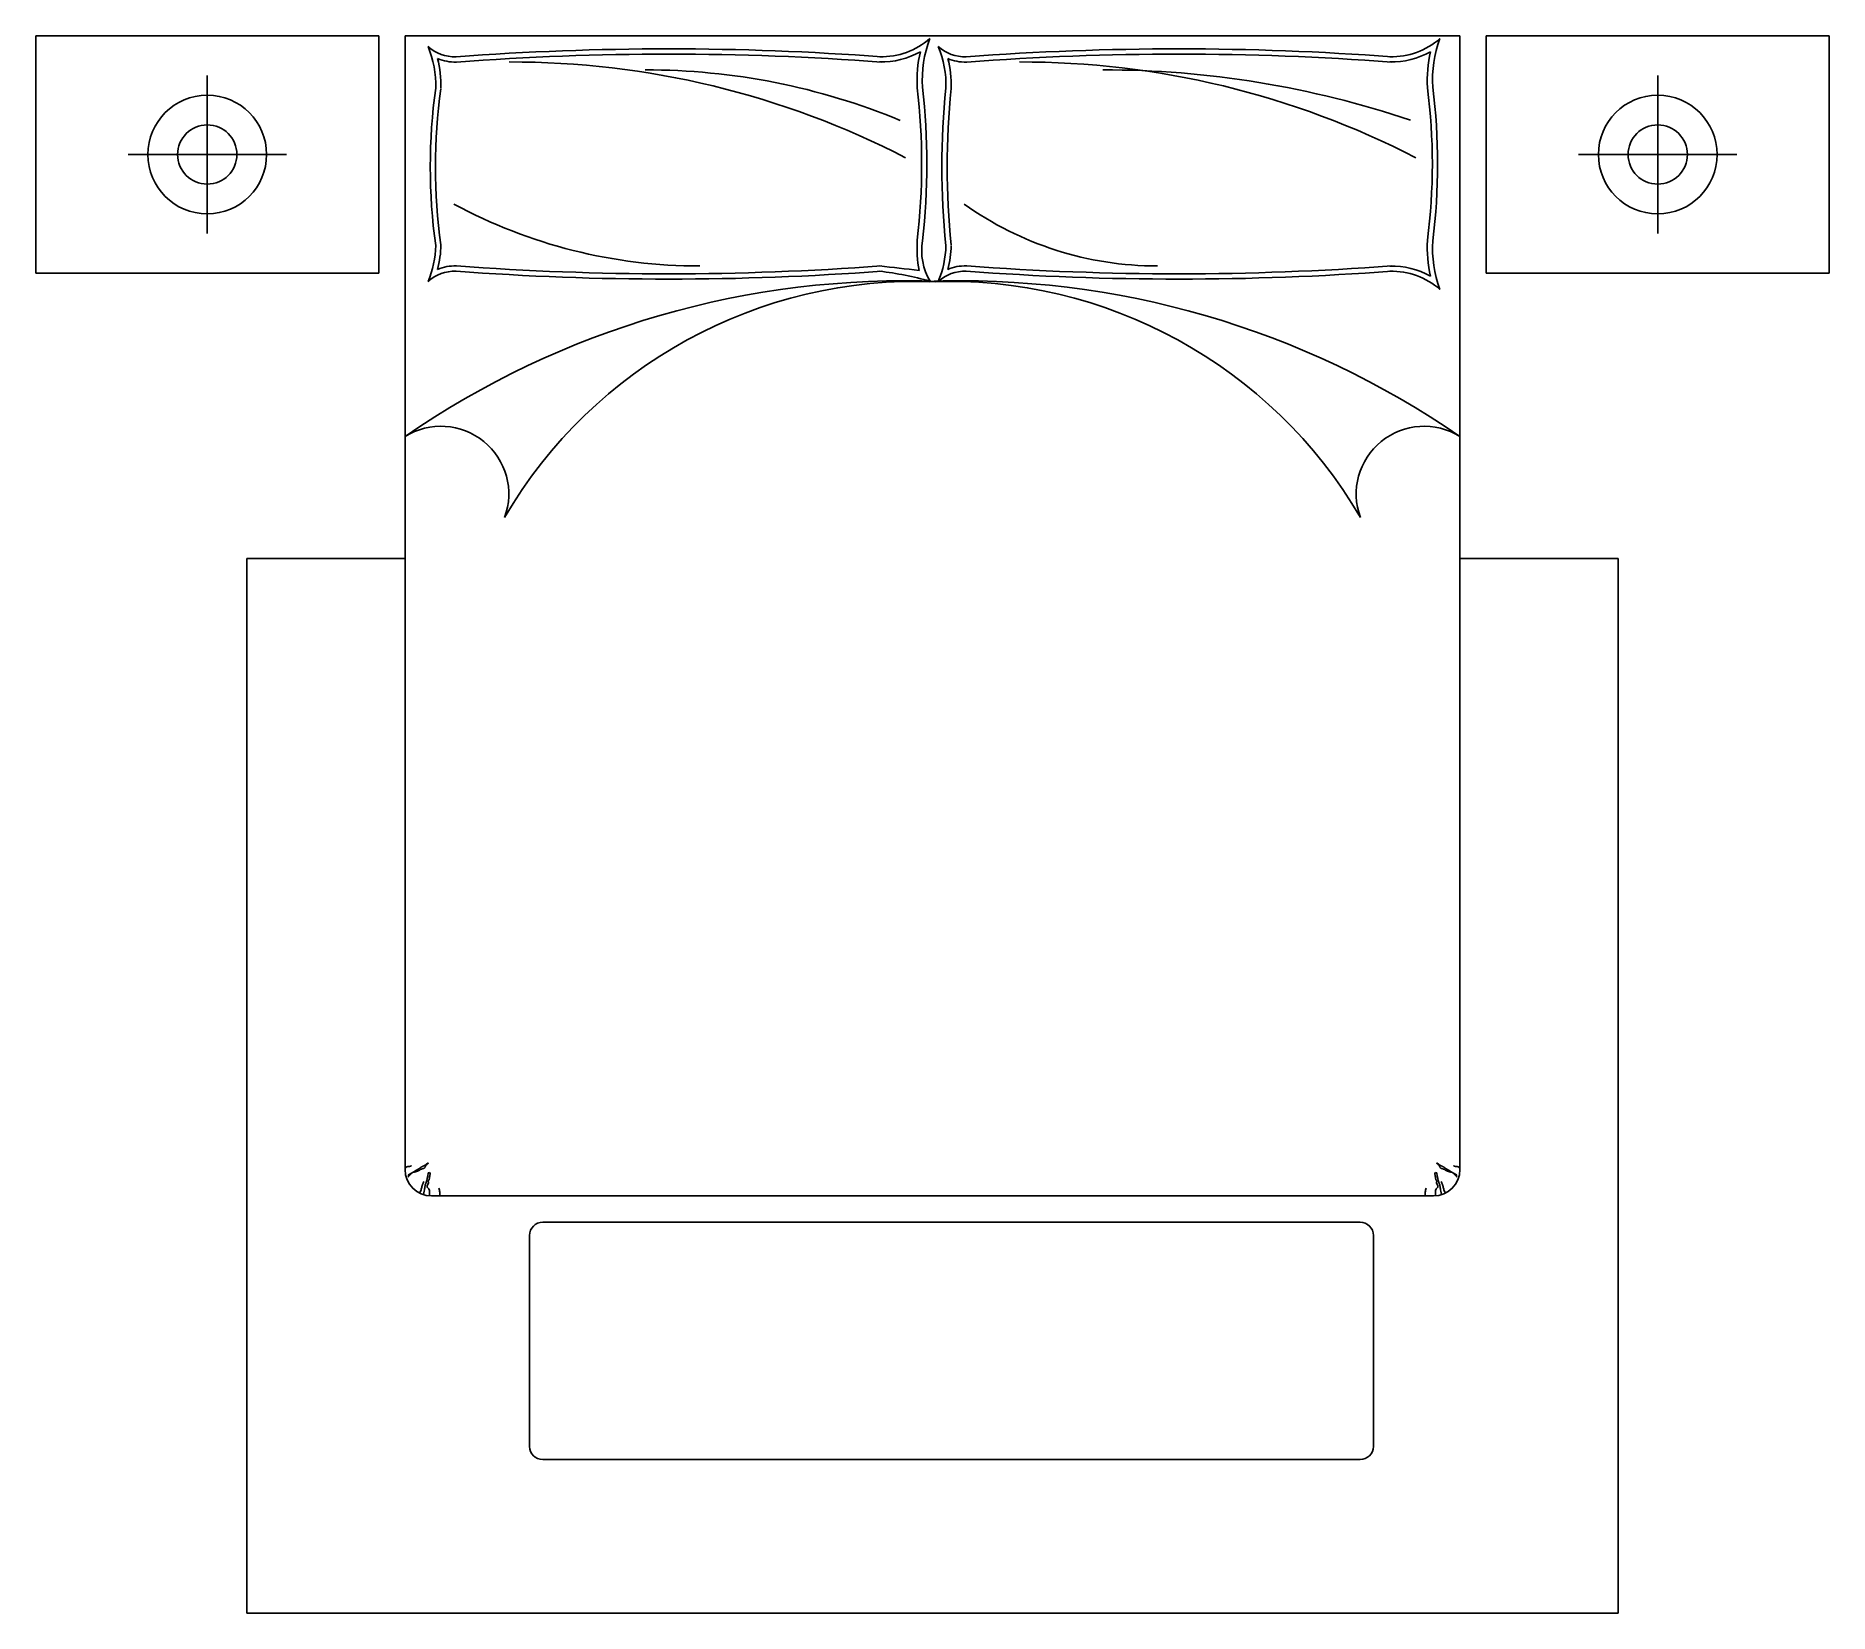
# Model space of a CAD drawing. Header units: millimetres. Extents: x -1700 to 1700, y -1410 to 1582.
import ezdxf

# ---------------------------------------------------------------- set-up
doc = ezdxf.new("R2010")
doc.units = ezdxf.units.MM

msp = doc.modelspace()

# ---------------------------------------------------------------- linework, layer by layer
at = {"ltscale": 3}
for p, q in [((-1700, 1131.5), (-1700, 1581.5)), ((-1050, 1581.5), (-1700, 1581.5)), ((-1050, 1131.5), (-1050, 1581.5)), ((-1000, 1581.5), (1000, 1581.5)), ((-1000, -568.5), (-1000, 1581.5)), ((1000, -568.5), (1000, 1581.5)), ((1050, 1131.5), (1050, 1581.5)), ((1050, 1581.5), (1700, 1581.5)), ((1700, 1131.5), (1700, 1581.5)), ((-1700, 1131.5), (-1050, 1131.5)), ((1700, 1131.5), (1050, 1131.5)), ((-950, -618.5), (950, -618.5)), ((-739.1, -668.5), (810.9, -668.5)), ((-764.1, -1093.5), (-764.1, -693.5)), ((835.9, -693.5), (835.9, -1093.5)), ((810.9, -1118.5), (-739.1, -1118.5))]:
    msp.add_line(p, q, dxfattribs=at)
at = {"color": 8, "ltscale": 3}
for p, q in [((-1375, 1206.5), (-1375, 1506.5)), ((1375, 1206.5), (1375, 1506.5)), ((-1525, 1356.5), (-1225, 1356.5)), ((1525, 1356.5), (1225, 1356.5))]:
    msp.add_line(p, q, dxfattribs=at)
msp.add_lwpolyline([(-1000, 590.2), (-1300, 590.2), (-1300, -1409.8), (1300, -1409.8), (1300, 590.2), (1000, 590.2)], dxfattribs=at)
at = {"ltscale": 3}
for points in [[(-1000, -565.4), (-998.8, -564.5), (-997.8, -563.9), (-996.9, -563.4), (-996.2, -563.1), (-995.6, -562.9), (-995, -562.8), (-994.5, -562.8), (-994, -562.8), (-993.6, -562.8), (-993.1, -562.8), (-992.7, -562.8), (-992.3, -562.7), (-991.8, -562.7), (-991.4, -562.6), (-990.9, -562.5), (-990.5, -562.4), (-990, -562.2), (-989.6, -562.1), (-989.1, -561.9), (-988.7, -561.7), (-988.4, -561.5), (-988.2, -561.4), (-988, -561.3), (-987.9, -561.3)], [(-994.5, -579.5), (-993.3, -578.6), (-992.2, -577.8), (-991.2, -577.1), (-990.4, -576.6), (-989.6, -576.2), (-989, -575.8), (-988.4, -575.5), (-987.8, -575.2), (-987.3, -575), (-986.8, -574.7), (-986.4, -574.5), (-985.9, -574.2), (-985.5, -573.9), (-985.1, -573.7), (-984.6, -573.4), (-984.2, -573.1), (-983.8, -572.9), (-983.3, -572.6), (-982.9, -572.3), (-982.4, -572), (-981.9, -571.7), (-981.3, -571.3), (-980.7, -571), (-980.1, -570.6), (-979.5, -570.2), (-978.8, -569.8), (-978.1, -569.4), (-977.3, -569), (-976.6, -568.5), (-975.9, -568.1), (-975.2, -567.7), (-974.5, -567.3), (-973.8, -566.9), (-973.2, -566.5), (-972.6, -566.1), (-972, -565.7), (-971.4, -565.3), (-970.9, -565), (-970.4, -564.6), (-969.8, -564.3), (-969.3, -564), (-968.8, -563.6), (-968.3, -563.3), (-967.7, -563), (-967.2, -562.7), (-966.6, -562.4), (-966.1, -562.1), (-965.5, -561.8), (-964.9, -561.5), (-964.3, -561.2), (-963.8, -560.9), (-963.2, -560.6), (-962.6, -560.3), (-962, -560), (-961.4, -559.7), (-960.9, -559.3), (-960.4, -559), (-959.9, -558.6), (-959.5, -558.2), (-959.1, -557.9), (-958.7, -557.5), (-958.3, -557.2), (-957.9, -557), (-957.5, -556.8), (-957.2, -556.7), (-956.9, -556.6), (-956.6, -556.5), (-956.4, -556.6), (-956.2, -556.6), (-956.1, -556.7), (-956.1, -556.9), (-956.3, -557.1), (-956.5, -557.3), (-956.9, -557.6), (-957.3, -557.9), (-957.8, -558.2), (-958.4, -558.7), (-958.9, -559.1), (-959.5, -559.6), (-960, -560.2), (-960.4, -560.9), (-960.8, -561.6), (-961.2, -562.3), (-961.6, -563.1), (-962, -563.8), (-962.4, -564.4), (-962.9, -565), (-963.4, -565.6), (-964, -566), (-964.7, -566.3), (-965.4, -566.6), (-966.2, -566.8), (-967, -567), (-967.8, -567.2), (-968.6, -567.5), (-969.5, -567.8), (-970.3, -568.2), (-971.1, -568.6), (-971.9, -569.1), (-972.8, -569.6), (-973.6, -570.1), (-974.5, -570.6), (-975.3, -571.1), (-976.2, -571.5), (-977.2, -571.9), (-978.1, -572.2), (-979.1, -572.4), (-980, -572.7), (-981, -572.8), (-981.8, -573), (-982.7, -573.2), (-983.4, -573.4), (-984.1, -573.6), (-984.7, -573.8), (-985.3, -574), (-985.8, -574.2), (-986.2, -574.5), (-986.6, -574.8), (-987, -575), (-987.3, -575.3), (-987.7, -575.7), (-988, -576), (-988.3, -576.3), (-988.6, -576.7), (-989, -577), (-989.3, -577.4), (-989.7, -577.8), (-990.1, -578.2), (-990.5, -578.6), (-991, -579), (-991.4, -579.4), (-992, -579.9), (-992.5, -580.5), (-993.1, -581.1), (-993.8, -581.8), (-994.5, -582.6)], [(-955.9, -575), (-957, -580.9), (-957.9, -585.5), (-958.7, -589), (-959.4, -591.5), (-960, -593.3), (-960.4, -594.5), (-960.8, -595.3), (-961.1, -595.9), (-961.4, -596.5), (-961.6, -597.1), (-961.8, -597.6), (-961.9, -598.2), (-962, -598.8), (-962.1, -599.4), (-962.2, -600), (-962.3, -600.7), (-962.4, -601.5), (-962.5, -602.4), (-962.7, -603.6), (-962.9, -605.1), (-963.3, -607), (-963.7, -609.4), (-964.2, -612.5), (-964.9, -616.2)], [(-955.9, -575), (-953.7, -574.4), (-952.7, -576), (-952.7, -576), (-953.9, -584.4), (-954.5, -588.3), (-955.9, -589.5), (-955.3, -593.6), (-958.2, -599.3), (-958.2, -602.1), (-954.7, -605.4), (-953.9, -608.3), (-953.7, -609.9), (-953.7, -618.3), (-953.7, -616.8)], [(955.9, -575), (953.7, -574.4), (952.7, -576), (952.7, -576), (953.9, -584.4), (954.5, -588.3), (955.9, -589.5), (955.3, -593.6), (958.2, -599.3), (958.2, -602.1), (954.7, -605.4), (953.9, -608.3), (953.7, -609.9), (953.7, -618.3), (953.7, -616.8)], [(955.9, -575), (957, -580.9), (957.9, -585.5), (958.7, -589), (959.4, -591.5), (960, -593.3), (960.4, -594.5), (960.8, -595.3), (961.1, -595.9), (961.4, -596.5), (961.6, -597.1), (961.8, -597.6), (961.9, -598.2), (962, -598.8), (962.1, -599.4), (962.2, -600), (962.3, -600.7), (962.4, -601.5), (962.5, -602.4), (962.7, -603.6), (962.9, -605.1), (963.3, -607), (963.7, -609.4), (964.2, -612.5), (964.9, -616.2)], [(994.5, -579.5), (993.3, -578.6), (992.2, -577.8), (991.2, -577.1), (990.4, -576.6), (989.6, -576.2), (989, -575.8), (988.4, -575.5), (987.8, -575.2), (987.3, -575), (986.8, -574.7), (986.4, -574.5), (985.9, -574.2), (985.5, -573.9), (985.1, -573.7), (984.6, -573.4), (984.2, -573.1), (983.8, -572.9), (983.3, -572.6), (982.9, -572.3), (982.4, -572), (981.9, -571.7), (981.3, -571.3), (980.7, -571), (980.1, -570.6), (979.5, -570.2), (978.8, -569.8), (978.1, -569.4), (977.3, -569), (976.6, -568.5), (975.9, -568.1), (975.2, -567.7), (974.5, -567.3), (973.8, -566.9), (973.2, -566.5), (972.6, -566.1), (972, -565.7), (971.4, -565.3), (970.9, -565), (970.4, -564.6), (969.8, -564.3), (969.3, -564), (968.8, -563.6), (968.3, -563.3), (967.7, -563), (967.2, -562.7), (966.6, -562.4), (966.1, -562.1), (965.5, -561.8), (964.9, -561.5), (964.3, -561.2), (963.8, -560.9), (963.2, -560.6), (962.6, -560.3), (962, -560), (961.4, -559.7), (960.9, -559.3), (960.4, -559), (959.9, -558.6), (959.5, -558.2), (959.1, -557.9), (958.7, -557.5), (958.3, -557.2), (957.9, -557), (957.5, -556.8), (957.2, -556.7), (956.9, -556.6), (956.6, -556.5), (956.4, -556.6), (956.2, -556.6), (956.1, -556.7), (956.1, -556.9), (956.3, -557.1), (956.5, -557.3), (956.9, -557.6), (957.3, -557.9), (957.8, -558.2), (958.4, -558.7), (958.9, -559.1), (959.5, -559.6), (960, -560.2), (960.4, -560.9), (960.8, -561.6), (961.2, -562.3), (961.6, -563.1), (962, -563.8), (962.4, -564.4), (962.9, -565), (963.4, -565.6), (964, -566), (964.7, -566.3), (965.4, -566.6), (966.2, -566.8), (967, -567), (967.8, -567.2), (968.6, -567.5), (969.5, -567.8), (970.3, -568.2), (971.1, -568.6), (971.9, -569.1), (972.8, -569.6), (973.6, -570.1), (974.5, -570.6), (975.3, -571.1), (976.2, -571.5), (977.2, -571.9), (978.1, -572.2), (979.1, -572.4), (980, -572.7), (981, -572.8), (981.8, -573), (982.7, -573.2), (983.4, -573.4), (984.1, -573.6), (984.7, -573.8), (985.3, -574), (985.8, -574.2), (986.2, -574.5), (986.6, -574.8), (987, -575), (987.3, -575.3), (987.7, -575.7), (988, -576), (988.3, -576.3), (988.6, -576.7), (989, -577), (989.3, -577.4), (989.7, -577.8), (990.1, -578.2), (990.5, -578.6), (991, -579), (991.4, -579.4), (992, -579.9), (992.5, -580.5), (993.1, -581.1), (993.8, -581.8), (994.5, -582.6)], [(1000, -565.4), (998.8, -564.5), (997.8, -563.9), (996.9, -563.4), (996.2, -563.1), (995.6, -562.9), (995, -562.8), (994.5, -562.8), (994, -562.8), (993.6, -562.8), (993.1, -562.8), (992.7, -562.8), (992.3, -562.7), (991.8, -562.7), (991.4, -562.6), (990.9, -562.5), (990.5, -562.4), (990, -562.2), (989.6, -562.1), (989.1, -561.9), (988.7, -561.7), (988.4, -561.5), (988.2, -561.4), (988, -561.3), (987.9, -561.3)], [(-972.2, -613.3), (-971.2, -611), (-970.3, -608.9), (-969.7, -607.1), (-969.2, -605.5), (-968.8, -604.1), (-968.4, -602.9), (-968.2, -601.7), (-967.9, -600.7), (-967.7, -599.7), (-967.4, -598.7), (-967.1, -597.7), (-966.7, -596.6), (-966.3, -595.5), (-965.9, -594.2), (-965.3, -592.7), (-964.6, -591)], [(-935.7, -603.8), (-935.2, -605.6), (-934.8, -607.4), (-934.6, -609.3), (-934.4, -611.1), (-934.3, -612.9), (-934.2, -614.8), (-934.2, -616.6), (-934.2, -618.5)], [(935.7, -603.8), (935.2, -605.6), (934.8, -607.4), (934.6, -609.3), (934.4, -611.1), (934.3, -612.9), (934.2, -614.8), (934.2, -616.6), (934.2, -618.5)], [(972.2, -613.3), (971.2, -611), (970.3, -608.9), (969.7, -607.1), (969.2, -605.5), (968.8, -604.1), (968.4, -602.9), (968.2, -601.7), (967.9, -600.7), (967.7, -599.7), (967.4, -598.7), (967.1, -597.7), (966.7, -596.6), (966.3, -595.5), (965.9, -594.2), (965.3, -592.7), (964.6, -591)]]:
    msp.add_lwpolyline(points, dxfattribs=at)
for centre in [(-1375, 1356.5), (1375, 1356.5)]:
    msp.add_circle(centre, 112.5, dxfattribs=at)
at = {"color": 8, "ltscale": 3}
for centre in [(-1375, 1356.5), (1375, 1356.5)]:
    msp.add_circle(centre, 56.2, dxfattribs=at)
for centre, radius, start, end in [((-96.4, 1679.4), 137.5, 268.4473, 311.5839), ((205.8, 1497.7), 225.2, 159.515, 183.4755), ((870.9, 1679.4), 137.5, 268.4473, 311.5839), ((1173.1, 1497.7), 225.2, 159.515, 183.4755), ((-905.7, 1617.6), 75.8, 227.8595, 271.8012), ((-1133.4, 1487.9), 191.6, 358.3923, 22.6023), ((-905.7, 1617.6), 85.7, 247.5713, 271.8012), ((-1133.4, 1487.9), 201.5, 358.3923, 14.5516), ((-500.2, -3847.3), 5404.2, 85.7149, 94.2779), ((-500.2, -3847.5), 5394.4, 85.7162, 94.2766), ((-797.2, -91.4), 1623.4, 62.6338, 90.1913), ((-96.4, 1679.4), 147.4, 268.4473, 299.8513), ((205.8, 1497.7), 235.1, 166.7699, 183.4755), ((-166, 1487.9), 191.6, 358.3923, 22.6023), ((61.6, 1617.6), 75.8, 227.8595, 271.8012), ((-166, 1487.9), 201.5, 358.3923, 14.5516), ((61.6, 1617.6), 85.7, 247.5713, 271.8012), ((467.1, -3847.3), 5404.2, 85.7149, 94.2779), ((467.1, -3847.5), 5394.4, 85.7162, 94.2766), ((170.1, -91.4), 1623.4, 62.6338, 90.1913), ((870.9, 1679.4), 147.4, 268.4473, 299.8513), ((1173.1, 1497.7), 235.1, 166.7699, 183.4755), ((-542.8, 257.6), 1259.4, 67.5169, 90.0889), ((325.9, -290.1), 1807.2, 71.2675, 90.1017), ((140.7, 1333.2), 1092.9, 172.1489, 187.8511), ((140.7, 1333.2), 1082.9, 172.1489, 187.861), ((-1281.8, 1338.6), 1261.2, 353.426, 6.574), ((-1281.8, 1338.6), 1271.2, 353.426, 6.574), ((1484.7, 1333.2), 1466.9, 174.1588, 185.8412), ((1484.7, 1333.2), 1456.9, 174.1588, 185.8412), ((-182.7, 1338.6), 1130.4, 352.668, 7.332), ((-182.7, 1338.6), 1140.4, 352.668, 7.332), ((-443.1, 2121.6), 976.5, 241.6134, 270.125), ((426.4, 1775.4), 630.3, 234.4616, 270), ((205.8, 1179.4), 235.1, 176.5245, 190.5274), ((94.7, 1174.5), 115.2, 170.742, 210.3569), ((1173.1, 1179.4), 235.1, 176.5245, 193.2301), ((1173.1, 1179.4), 225.2, 176.5245, 200.485), ((-1133.4, 1189.3), 191.6, 337.3977, 358.3923), ((-1133.4, 1189.3), 201.5, 345.4484, 358.8074), ((-166, 1189.3), 191.6, 337.3977, 358.3923), ((-166, 1189.3), 201.5, 345.4484, 358.3923), ((-905.7, 1059.5), 75.8, 88.1988, 132.1405), ((-905.7, 1059.5), 85.7, 88.1988, 112.4287), ((-500.2, 6524.4), 5404.2, 265.7221, 274.2851), ((-500.2, 6524.6), 5394.4, 265.7234, 274.2838), ((-478.8, -2466.3), 3631.2, 82.8266, 84.0195), ((-182.2, 469.9), 670.4, 74.6425, 82.9686), ((61.6, 1059.5), 75.8, 88.1988, 132.1405), ((61.6, 1059.5), 85.7, 88.1988, 112.4287), ((467.1, 6524.4), 5404.2, 265.7221, 274.2851), ((467.1, 6524.6), 5394.4, 265.7234, 274.2838), ((870.9, 997.7), 147.4, 60.1487, 91.5527), ((870.9, 997.7), 137.5, 48.4161, 91.5527), ((-53.9, -545.3), 1662.3, 87.6652, 124.6899), ((-31.4, 213.1), 902.9, 87.6695, 149.7333), ((53.9, -545.3), 1662.3, 55.3101, 92.3348), ((31.4, 213.1), 902.9, 30.2667, 92.3305), ((-931.8, 712.6), 128.5, 339.7966, 122.0473), ((931.8, 712.6), 128.5, 57.9527, 200.2034)]:
    msp.add_arc(centre, radius, start, end, dxfattribs=at)
at = {"ltscale": 3}
for centre, radius, start, end in [((-950, -568.5), 50, 180, 270), ((950, -568.5), 50, 270, 0), ((-739.1, -693.5), 25, 90, 180), ((810.9, -693.5), 25, 0, 90), ((-739.1, -1093.5), 25, 180, 270), ((810.9, -1093.5), 25, 270, 0)]:
    msp.add_arc(centre, radius, start, end, dxfattribs=at)

doc.saveas('drawing.dxf')
